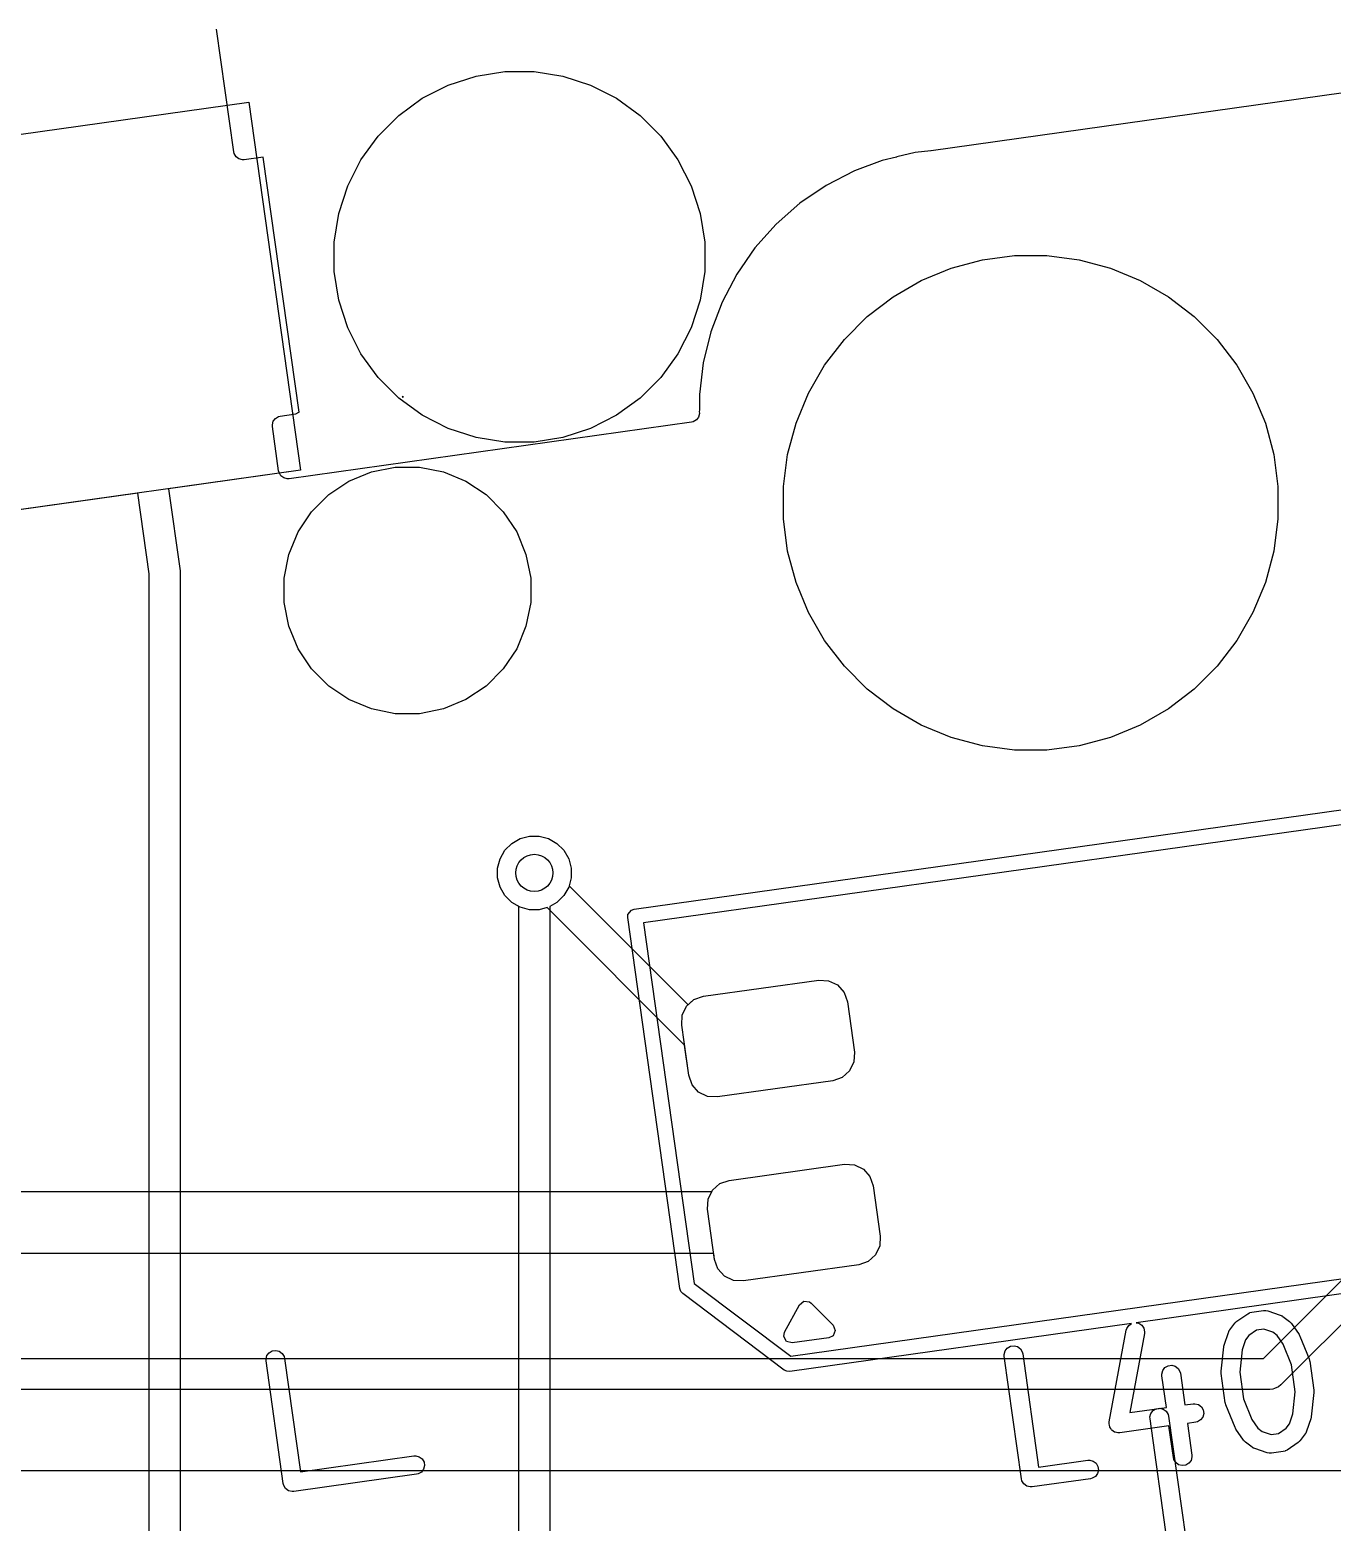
# Model space of a CAD drawing. Header units: millimetres. Extents: x 14 to 286, y -133 to -45.
# Drawn here: x 199.74 to 210.25, y -67.05 to -55.01 of the extents above; entities that cross this region are included whole.
import ezdxf

# ---------------------------------------------------------------- set-up
doc = ezdxf.new("R2010")
doc.units = ezdxf.units.MM
for name, color, linetype, true_color in [('B.Cu', 153, 'CONTINUOUS', 0x4d7fc4), ('B.Mask', 4, 'CONTINUOUS', 0x02ffee), ('B.Paste', 132, 'CONTINUOUS', 0x00c2c2), ('B.Silkscreen', 31, 'CONTINUOUS', 0xe8b2a7), ('F.Cu', 13, 'CONTINUOUS', 0xc83434), ('F.Mask', 201, 'CONTINUOUS', 0xd864ff), ('F.Paste', 253, 'CONTINUOUS', 0xb4a09a), ('F.Silkscreen', 41, 'CONTINUOUS', 0xf2eda1), ('User.Drawings', 9, 'CONTINUOUS', 0xc2c2c2)]:
    doc.layers.add(name, color=color, linetype=linetype, true_color=true_color)

msp = doc.modelspace()

# ---------------------------------------------------------------- linework, layer by layer
at = {"layer": 'B.Cu', "linetype": 'CONTINUOUS'}
for p, q in [((198.237434, -56.048682), (201.505319, -55.58941)), ((201.505319, -55.58941), (201.922838, -58.560214)), ((201.922838, -58.560214), (200.858346, -58.709818)), ((200.610778, -58.744612), (198.654953, -59.019486)), ((200.7025, -59.397237), (200.610778, -58.744612)), ((200.858346, -58.709818), (200.951284, -59.371103)), ((200.951284, -59.371103), (200.951645, -59.379826)), ((200.7025, -74.0563), (200.7025, -59.397237)), ((200.951645, -59.379826), (200.9525, -59.3885)), ((200.9525, -59.3885), (200.9525, -74.004523)), ((203.628072, -61.571894), (203.695895, -61.532736)), ((203.695895, -61.532736), (203.771542, -61.512467)), ((203.771542, -61.512467), (203.849858, -61.512467)), ((203.849858, -61.512467), (203.925505, -61.532736)), ((203.925505, -61.532736), (203.993328, -61.571894)), ((203.533536, -61.695095), (203.572694, -61.627272)), ((203.572694, -61.627272), (203.628072, -61.571894)), ((203.993328, -61.571894), (204.048706, -61.627272)), ((204.048706, -61.627272), (204.087864, -61.695095)), ((203.513267, -61.770742), (203.533536, -61.695095)), ((203.513267, -61.849058), (203.513267, -61.770742)), ((204.087864, -61.695095), (204.108133, -61.770742)), ((204.108133, -61.770742), (204.108133, -61.849058)), ((203.533536, -61.924705), (203.513267, -61.849058)), ((204.108133, -61.849058), (204.087864, -61.924705)), ((203.572694, -61.992528), (203.533536, -61.924705)), ((203.628072, -62.047906), (203.572694, -61.992528)), ((204.048706, -61.992528), (203.993328, -62.047906)), ((204.087864, -61.924705), (204.048706, -61.992528)), ((203.6857, -62.081177), (203.628072, -62.047906)), ((203.6857, -68.208566), (203.6857, -62.081177)), ((203.993328, -62.047906), (203.9357, -62.081177)), ((203.9357, -62.081177), (203.9357, -68.100367))]:
    msp.add_line(p, q, dxfattribs=at)
at = {"layer": 'B.Cu'}
msp.add_circle((203.8107, -61.8099), 0.15, dxfattribs=at)
at = {"layer": 'B.Mask', "linetype": 'CONTINUOUS'}
for p, q in [((203.116254, -55.45165), (203.340111, -55.378914)), ((203.340111, -55.378914), (203.57259, -55.342093)), ((203.57259, -55.342093), (203.807968, -55.342093)), ((203.807968, -55.342093), (204.040447, -55.378914)), ((204.040447, -55.378914), (204.264304, -55.45165)), ((202.906531, -55.558509), (203.116254, -55.45165)), ((204.264304, -55.45165), (204.474027, -55.558509)), ((198.237434, -56.048682), (201.505319, -55.58941)), ((201.505319, -55.58941), (201.922838, -58.560214)), ((202.716107, -55.69686), (202.906531, -55.558509)), ((204.474027, -55.558509), (204.664451, -55.69686)), ((202.54967, -55.863297), (202.716107, -55.69686)), ((204.664451, -55.69686), (204.830888, -55.863297)), ((202.411319, -56.053721), (202.54967, -55.863297)), ((204.830888, -55.863297), (204.969239, -56.053721)), ((202.30446, -56.263444), (202.411319, -56.053721)), ((204.969239, -56.053721), (205.076098, -56.263444)), ((202.231724, -56.487301), (202.30446, -56.263444)), ((205.076098, -56.263444), (205.148834, -56.487301)), ((202.194903, -56.71978), (202.231724, -56.487301)), ((205.148834, -56.487301), (205.185655, -56.71978)), ((202.194903, -56.955158), (202.194903, -56.71978)), ((205.185655, -56.71978), (205.185655, -56.955158)), ((207.426519, -56.860929), (207.685894, -56.826782)), ((207.685894, -56.826782), (207.947506, -56.826782)), ((207.947506, -56.826782), (208.206881, -56.860929)), ((202.231724, -57.187637), (202.194903, -56.955158)), ((205.185655, -56.955158), (205.148834, -57.187637)), ((206.932123, -57.028755), (207.173821, -56.92864)), ((207.173821, -56.92864), (207.426519, -56.860929)), ((208.206881, -56.860929), (208.459579, -56.92864)), ((208.459579, -56.92864), (208.701277, -57.028755)), ((206.70556, -57.159561), (206.932123, -57.028755)), ((208.701277, -57.028755), (208.92784, -57.159561)), ((202.30446, -57.411494), (202.231724, -57.187637)), ((205.148834, -57.187637), (205.076098, -57.411494)), ((206.498008, -57.31882), (206.70556, -57.159561)), ((208.92784, -57.159561), (209.135392, -57.31882)), ((206.31302, -57.503808), (206.498008, -57.31882)), ((209.135392, -57.31882), (209.32038, -57.503808)), ((202.411319, -57.621217), (202.30446, -57.411494)), ((205.076098, -57.411494), (204.969239, -57.621217)), ((206.153761, -57.71136), (206.31302, -57.503808)), ((209.32038, -57.503808), (209.479639, -57.71136)), ((202.54967, -57.811641), (202.411319, -57.621217)), ((204.969239, -57.621217), (204.830888, -57.811641)), ((206.022955, -57.937923), (206.153761, -57.71136)), ((209.479639, -57.71136), (209.610445, -57.937923)), ((202.716107, -57.978078), (202.54967, -57.811641)), ((204.830888, -57.811641), (204.664451, -57.978078)), ((202.906531, -58.116429), (202.716107, -57.978078)), ((204.664451, -57.978078), (204.474027, -58.116429)), ((205.92284, -58.179621), (206.022955, -57.937923)), ((209.610445, -57.937923), (209.71056, -58.179621)), ((203.116254, -58.223288), (202.906531, -58.116429)), ((204.474027, -58.116429), (204.264304, -58.223288)), ((203.340111, -58.296024), (203.116254, -58.223288)), ((204.264304, -58.223288), (204.040447, -58.296024)), ((205.855129, -58.432319), (205.92284, -58.179621)), ((209.71056, -58.179621), (209.778271, -58.432319)), ((203.57259, -58.332845), (203.340111, -58.296024)), ((203.807968, -58.332845), (203.57259, -58.332845)), ((204.040447, -58.296024), (203.807968, -58.332845)), ((205.820982, -58.691694), (205.855129, -58.432319)), ((209.778271, -58.432319), (209.812418, -58.691694)), ((201.922838, -58.560214), (198.654953, -59.019486)), ((202.151745, -58.756489), (202.314741, -58.647578)), ((202.314741, -58.647578), (202.495853, -58.572559)), ((202.495853, -58.572559), (202.688121, -58.534314)), ((202.688121, -58.534314), (202.884155, -58.534314)), ((202.884155, -58.534314), (203.076423, -58.572559)), ((203.076423, -58.572559), (203.257535, -58.647578)), ((203.257535, -58.647578), (203.420531, -58.756489)), ((202.013128, -58.895106), (202.151745, -58.756489)), ((203.420531, -58.756489), (203.559148, -58.895106)), ((205.820982, -58.953306), (205.820982, -58.691694)), ((209.812418, -58.691694), (209.812418, -58.953306)), ((201.904217, -59.058102), (202.013128, -58.895106)), ((203.559148, -58.895106), (203.668059, -59.058102)), ((205.855129, -59.212681), (205.820982, -58.953306)), ((209.812418, -58.953306), (209.778271, -59.212681)), ((201.829198, -59.239214), (201.904217, -59.058102)), ((203.668059, -59.058102), (203.743078, -59.239214)), ((201.790953, -59.431482), (201.829198, -59.239214)), ((203.743078, -59.239214), (203.781323, -59.431482)), ((205.92284, -59.465379), (205.855129, -59.212681)), ((209.778271, -59.212681), (209.71056, -59.465379)), ((201.790953, -59.627516), (201.790953, -59.431482)), ((203.781323, -59.431482), (203.781323, -59.627516)), ((206.022955, -59.707077), (205.92284, -59.465379)), ((209.71056, -59.465379), (209.610445, -59.707077)), ((201.829198, -59.819784), (201.790953, -59.627516)), ((203.781323, -59.627516), (203.743078, -59.819784)), ((206.153761, -59.93364), (206.022955, -59.707077)), ((209.610445, -59.707077), (209.479639, -59.93364)), ((201.904217, -60.000896), (201.829198, -59.819784)), ((203.743078, -59.819784), (203.668059, -60.000896)), ((206.31302, -60.141192), (206.153761, -59.93364)), ((209.479639, -59.93364), (209.32038, -60.141192)), ((202.013128, -60.163892), (201.904217, -60.000896)), ((203.668059, -60.000896), (203.559148, -60.163892)), ((202.151745, -60.302509), (202.013128, -60.163892)), ((203.559148, -60.163892), (203.420531, -60.302509)), ((206.498008, -60.32618), (206.31302, -60.141192)), ((209.32038, -60.141192), (209.135392, -60.32618)), ((202.314741, -60.41142), (202.151745, -60.302509)), ((203.420531, -60.302509), (203.257535, -60.41142)), ((206.70556, -60.485439), (206.498008, -60.32618)), ((209.135392, -60.32618), (208.92784, -60.485439)), ((202.495853, -60.486439), (202.314741, -60.41142)), ((203.257535, -60.41142), (203.076423, -60.486439)), ((202.688121, -60.524684), (202.495853, -60.486439)), ((202.884155, -60.524684), (202.688121, -60.524684)), ((203.076423, -60.486439), (202.884155, -60.524684)), ((206.932123, -60.616245), (206.70556, -60.485439)), ((208.92784, -60.485439), (208.701277, -60.616245)), ((207.173821, -60.71636), (206.932123, -60.616245)), ((208.701277, -60.616245), (208.459579, -60.71636)), ((207.426519, -60.784071), (207.173821, -60.71636)), ((207.685894, -60.818218), (207.426519, -60.784071)), ((207.947506, -60.818218), (207.685894, -60.818218)), ((208.206881, -60.784071), (207.947506, -60.818218)), ((208.459579, -60.71636), (208.206881, -60.784071))]:
    msp.add_line(p, q, dxfattribs=at)
at = {"layer": 'B.Paste', "linetype": 'CONTINUOUS'}
for p, q in [((198.237434, -56.048682), (201.505319, -55.58941)), ((201.505319, -55.58941), (201.922838, -58.560214)), ((201.922838, -58.560214), (198.654953, -59.019486))]:
    msp.add_line(p, q, dxfattribs=at)
at = {"layer": 'B.Silkscreen', "linetype": 'CONTINUOUS'}
for p, q in [((201.384908, -55.990067), (201.245735, -54.999799)), ((211.964852, -55.28577), (207.013511, -55.981635)), ((201.388371, -56.004356), (201.384908, -55.990067)), ((206.883846, -55.995881), (206.736873, -56.030581)), ((207.011283, -55.981914), (206.883846, -55.995881)), ((207.011738, -55.981708), (207.011283, -55.981914)), ((207.013511, -55.981635), (207.011738, -55.981708)), ((201.403224, -56.02957), (201.388371, -56.004356)), ((201.426594, -56.047181), (201.403224, -56.02957)), ((201.454926, -56.054509), (201.426594, -56.047181)), ((201.454936, -56.054507), (201.454926, -56.054509)), ((201.469616, -56.053899), (201.454936, -56.054507)), ((201.623107, -56.032327), (201.469616, -56.053899)), ((201.912508, -58.091522), (201.623107, -56.032327)), ((206.616704, -56.061303), (206.393811, -56.143685)), ((206.732795, -56.032822), (206.616704, -56.061303)), ((206.736873, -56.030581), (206.732795, -56.032822)), ((206.393811, -56.143685), (206.165939, -56.26122)), ((206.165939, -56.26122), (205.954089, -56.405649)), ((205.954089, -56.405649), (205.761419, -56.574819)), ((205.761419, -56.574819), (205.590803, -56.766209)), ((205.590803, -56.766209), (205.444782, -56.976966)), ((205.444782, -56.976966), (205.325535, -57.203947)), ((205.325535, -57.203947), (205.234839, -57.443768)), ((205.234839, -57.443768), (205.174046, -57.692855)), ((205.174046, -57.692855), (205.144062, -57.947495)), ((202.755769, -57.968534), (202.74504, -57.96484)), ((202.74504, -57.96484), (202.745422, -57.969988)), ((202.745422, -57.969988), (202.755769, -57.968534)), ((205.144062, -57.947495), (205.144764, -58.075692)), ((201.696046, -58.193578), (201.703374, -58.165246)), ((201.703374, -58.165246), (201.720985, -58.141876)), ((201.720985, -58.141876), (201.746199, -58.127023)), ((201.746199, -58.127023), (201.760488, -58.12356)), ((201.760488, -58.12356), (201.885866, -58.105938)), ((205.079545, -58.172109), (201.831466, -58.628596)), ((201.885866, -58.105938), (201.908824, -58.092416)), ((201.908824, -58.092416), (201.912508, -58.091522)), ((205.093834, -58.168646), (205.079545, -58.172109)), ((205.119049, -58.153793), (205.093834, -58.168646)), ((205.13666, -58.130423), (205.119049, -58.153793)), ((205.143987, -58.102091), (205.13666, -58.130423)), ((205.144764, -58.075692), (205.141647, -58.085447)), ((205.141647, -58.085447), (205.143987, -58.102091)), ((201.696656, -58.208268), (201.696046, -58.193578)), ((201.746758, -58.564763), (201.696656, -58.208268)), ((201.750221, -58.579053), (201.746758, -58.564763)), ((201.765074, -58.604267), (201.750221, -58.579053)), ((201.788444, -58.621878), (201.765074, -58.604267)), ((201.816776, -58.629206), (201.788444, -58.621878)), ((201.831466, -58.628596), (201.816776, -58.629206)), ((208.77933, -66.200517), (208.786658, -66.172185)), ((208.77994, -66.215207), (208.77933, -66.200517)), ((208.919113, -67.205475), (208.77994, -66.215207)), ((208.786658, -66.172185), (208.804269, -66.148815)), ((208.804269, -66.148815), (208.829483, -66.133962)), ((208.829483, -66.133962), (208.858462, -66.129889)), ((208.858462, -66.129889), (208.886794, -66.137217)), ((208.886794, -66.137217), (208.910164, -66.154828)), ((208.910164, -66.154828), (208.925017, -66.180042)), ((208.925017, -66.180042), (208.92848, -66.194331)), ((208.92848, -66.194331), (209.067653, -67.184599))]:
    msp.add_line(p, q, dxfattribs=at)
at = {"layer": 'F.Cu', "linetype": 'CONTINUOUS'}
for p, q in [((203.628072, -61.571894), (203.695895, -61.532736)), ((203.695895, -61.532736), (203.771542, -61.512467)), ((203.771542, -61.512467), (203.849858, -61.512467)), ((203.849858, -61.512467), (203.925505, -61.532736)), ((203.925505, -61.532736), (203.993328, -61.571894)), ((203.533536, -61.695095), (203.572694, -61.627272)), ((203.572694, -61.627272), (203.628072, -61.571894)), ((203.993328, -61.571894), (204.048706, -61.627272)), ((204.048706, -61.627272), (204.087864, -61.695095)), ((203.513267, -61.770742), (203.533536, -61.695095)), ((203.513267, -61.849058), (203.513267, -61.770742)), ((204.087864, -61.695095), (204.108133, -61.770742)), ((204.108133, -61.770742), (204.108133, -61.849058)), ((203.533536, -61.924705), (203.513267, -61.849058)), ((204.108133, -61.849058), (204.09091, -61.913334)), ((203.572694, -61.992528), (203.533536, -61.924705)), ((203.628072, -62.047906), (203.572694, -61.992528)), ((204.09091, -61.913334), (205.051982, -62.874406)), ((203.695895, -62.087064), (203.628072, -62.047906)), ((203.771542, -62.107333), (203.695895, -62.087064)), ((203.849858, -62.107333), (203.771542, -62.107333)), ((203.914134, -62.09011), (203.849858, -62.107333)), ((205.022854, -63.19883), (203.914134, -62.09011)), ((205.174653, -62.805947), (206.105505, -62.675125)), ((206.105505, -62.675125), (206.185363, -62.67966)), ((206.185363, -62.67966), (206.257408, -62.714409)), ((206.257408, -62.714409), (206.310669, -62.774084)), ((205.051982, -62.874406), (205.099138, -62.832319)), ((205.099138, -62.832319), (205.174653, -62.805947)), ((206.310669, -62.774084), (206.33704, -62.849599)), ((206.33704, -62.849599), (206.394101, -63.255609)), ((205.05724, -63.443493), (205.022854, -63.19883)), ((206.389566, -63.335467), (206.354817, -63.407512)), ((206.394101, -63.255609), (206.389566, -63.335467)), ((205.083611, -63.519008), (205.05724, -63.443493)), ((206.295142, -63.460773), (206.219627, -63.487145)), ((206.354817, -63.407512), (206.295142, -63.460773)), ((205.136872, -63.578683), (205.083611, -63.519008)), ((205.208917, -63.613432), (205.136872, -63.578683)), ((206.219627, -63.487145), (205.288775, -63.617967)), ((205.288775, -63.617967), (205.208917, -63.613432)), ((205.383412, -64.291349), (206.314264, -64.160527)), ((206.314264, -64.160527), (206.394122, -64.165062)), ((206.394122, -64.165062), (206.466167, -64.199811)), ((205.307897, -64.317721), (205.383412, -64.291349)), ((206.466167, -64.199811), (206.519428, -64.259486)), ((206.519428, -64.259486), (206.545799, -64.335001)), ((199.3531, -64.3819), (205.242956, -64.3819)), ((205.242956, -64.3819), (205.248222, -64.370982)), ((205.248222, -64.370982), (205.307897, -64.317721)), ((206.545799, -64.335001), (206.60286, -64.741011)), ((209.695824, -65.728), (211.10911, -64.314712)), ((211.391288, -64.386089), (209.835988, -65.941388)), ((206.60286, -64.741011), (206.598325, -64.820869)), ((205.259394, -64.8819), (199.456653, -64.8819)), ((205.265999, -64.928895), (205.259394, -64.8819)), ((206.563576, -64.892914), (206.503901, -64.946175)), ((206.598325, -64.820869), (206.563576, -64.892914)), ((205.29237, -65.00441), (205.265999, -64.928895)), ((205.345631, -65.064085), (205.29237, -65.00441)), ((206.428386, -64.972547), (205.497534, -65.103369)), ((206.503901, -64.946175), (206.428386, -64.972547)), ((205.417676, -65.098834), (205.345631, -65.064085)), ((205.497534, -65.103369), (205.417676, -65.098834)), ((198.272777, -65.728), (209.695824, -65.728)), ((209.7476, -65.978), (198.221, -65.978)), ((209.771986, -65.975598), (209.7476, -65.978)), ((209.771987, -65.975598), (209.771986, -65.975598)), ((209.785184, -65.970131), (209.771987, -65.975598)), ((209.817046, -65.956934), (209.785184, -65.970131)), ((209.817051, -65.956928), (209.817046, -65.956934)), ((209.835988, -65.941388), (209.817051, -65.956928)), ((197.053554, -66.6334), (212.907646, -66.6334))]:
    msp.add_line(p, q, dxfattribs=at)
at = {"layer": 'F.Cu'}
msp.add_circle((203.8107, -61.8099), 0.15, dxfattribs=at)
at = {"layer": 'F.Mask', "linetype": 'CONTINUOUS'}
for p, q in [((203.116254, -55.45165), (203.340111, -55.378914)), ((203.340111, -55.378914), (203.57259, -55.342093)), ((203.57259, -55.342093), (203.807968, -55.342093)), ((203.807968, -55.342093), (204.040447, -55.378914)), ((204.040447, -55.378914), (204.264304, -55.45165)), ((202.906531, -55.558509), (203.116254, -55.45165)), ((204.264304, -55.45165), (204.474027, -55.558509)), ((202.716107, -55.69686), (202.906531, -55.558509)), ((204.474027, -55.558509), (204.664451, -55.69686)), ((202.54967, -55.863297), (202.716107, -55.69686)), ((204.664451, -55.69686), (204.830888, -55.863297)), ((202.411319, -56.053721), (202.54967, -55.863297)), ((204.830888, -55.863297), (204.969239, -56.053721)), ((202.30446, -56.263444), (202.411319, -56.053721)), ((204.969239, -56.053721), (205.076098, -56.263444)), ((202.231724, -56.487301), (202.30446, -56.263444)), ((205.076098, -56.263444), (205.148834, -56.487301)), ((202.194903, -56.71978), (202.231724, -56.487301)), ((205.148834, -56.487301), (205.185655, -56.71978)), ((202.194903, -56.955158), (202.194903, -56.71978)), ((205.185655, -56.71978), (205.185655, -56.955158)), ((207.426519, -56.860929), (207.685894, -56.826782)), ((207.685894, -56.826782), (207.947506, -56.826782)), ((207.947506, -56.826782), (208.206881, -56.860929)), ((202.231724, -57.187637), (202.194903, -56.955158)), ((205.185655, -56.955158), (205.148834, -57.187637)), ((206.932123, -57.028755), (207.173821, -56.92864)), ((207.173821, -56.92864), (207.426519, -56.860929)), ((208.206881, -56.860929), (208.459579, -56.92864)), ((208.459579, -56.92864), (208.701277, -57.028755)), ((206.70556, -57.159561), (206.932123, -57.028755)), ((208.701277, -57.028755), (208.92784, -57.159561)), ((202.30446, -57.411494), (202.231724, -57.187637)), ((205.148834, -57.187637), (205.076098, -57.411494)), ((206.498008, -57.31882), (206.70556, -57.159561)), ((208.92784, -57.159561), (209.135392, -57.31882)), ((206.31302, -57.503808), (206.498008, -57.31882)), ((209.135392, -57.31882), (209.32038, -57.503808)), ((202.411319, -57.621217), (202.30446, -57.411494)), ((205.076098, -57.411494), (204.969239, -57.621217)), ((206.153761, -57.71136), (206.31302, -57.503808)), ((209.32038, -57.503808), (209.479639, -57.71136)), ((202.54967, -57.811641), (202.411319, -57.621217)), ((204.969239, -57.621217), (204.830888, -57.811641)), ((206.022955, -57.937923), (206.153761, -57.71136)), ((209.479639, -57.71136), (209.610445, -57.937923)), ((202.716107, -57.978078), (202.54967, -57.811641)), ((204.830888, -57.811641), (204.664451, -57.978078)), ((202.906531, -58.116429), (202.716107, -57.978078)), ((204.664451, -57.978078), (204.474027, -58.116429)), ((205.92284, -58.179621), (206.022955, -57.937923)), ((209.610445, -57.937923), (209.71056, -58.179621)), ((203.116254, -58.223288), (202.906531, -58.116429)), ((204.474027, -58.116429), (204.264304, -58.223288)), ((203.340111, -58.296024), (203.116254, -58.223288)), ((204.264304, -58.223288), (204.040447, -58.296024)), ((205.855129, -58.432319), (205.92284, -58.179621)), ((209.71056, -58.179621), (209.778271, -58.432319)), ((203.57259, -58.332845), (203.340111, -58.296024)), ((203.807968, -58.332845), (203.57259, -58.332845)), ((204.040447, -58.296024), (203.807968, -58.332845)), ((205.820982, -58.691694), (205.855129, -58.432319)), ((209.778271, -58.432319), (209.812418, -58.691694)), ((202.151745, -58.756489), (202.314741, -58.647578)), ((202.314741, -58.647578), (202.495853, -58.572559)), ((202.495853, -58.572559), (202.688121, -58.534314)), ((202.688121, -58.534314), (202.884155, -58.534314)), ((202.884155, -58.534314), (203.076423, -58.572559)), ((203.076423, -58.572559), (203.257535, -58.647578)), ((203.257535, -58.647578), (203.420531, -58.756489)), ((202.013128, -58.895106), (202.151745, -58.756489)), ((203.420531, -58.756489), (203.559148, -58.895106)), ((205.820982, -58.953306), (205.820982, -58.691694)), ((209.812418, -58.691694), (209.812418, -58.953306)), ((201.904217, -59.058102), (202.013128, -58.895106)), ((203.559148, -58.895106), (203.668059, -59.058102)), ((205.855129, -59.212681), (205.820982, -58.953306)), ((209.812418, -58.953306), (209.778271, -59.212681)), ((201.829198, -59.239214), (201.904217, -59.058102)), ((203.668059, -59.058102), (203.743078, -59.239214)), ((201.790953, -59.431482), (201.829198, -59.239214)), ((203.743078, -59.239214), (203.781323, -59.431482)), ((205.92284, -59.465379), (205.855129, -59.212681)), ((209.778271, -59.212681), (209.71056, -59.465379)), ((201.790953, -59.627516), (201.790953, -59.431482)), ((203.781323, -59.431482), (203.781323, -59.627516)), ((206.022955, -59.707077), (205.92284, -59.465379)), ((209.71056, -59.465379), (209.610445, -59.707077)), ((201.829198, -59.819784), (201.790953, -59.627516)), ((203.781323, -59.627516), (203.743078, -59.819784)), ((206.153761, -59.93364), (206.022955, -59.707077)), ((209.610445, -59.707077), (209.479639, -59.93364)), ((201.904217, -60.000896), (201.829198, -59.819784)), ((203.743078, -59.819784), (203.668059, -60.000896)), ((206.31302, -60.141192), (206.153761, -59.93364)), ((209.479639, -59.93364), (209.32038, -60.141192)), ((202.013128, -60.163892), (201.904217, -60.000896)), ((203.668059, -60.000896), (203.559148, -60.163892)), ((202.151745, -60.302509), (202.013128, -60.163892)), ((203.559148, -60.163892), (203.420531, -60.302509)), ((206.498008, -60.32618), (206.31302, -60.141192)), ((209.32038, -60.141192), (209.135392, -60.32618)), ((202.314741, -60.41142), (202.151745, -60.302509)), ((203.420531, -60.302509), (203.257535, -60.41142)), ((206.70556, -60.485439), (206.498008, -60.32618)), ((209.135392, -60.32618), (208.92784, -60.485439)), ((202.495853, -60.486439), (202.314741, -60.41142)), ((203.257535, -60.41142), (203.076423, -60.486439)), ((202.688121, -60.524684), (202.495853, -60.486439)), ((202.884155, -60.524684), (202.688121, -60.524684)), ((203.076423, -60.486439), (202.884155, -60.524684)), ((206.932123, -60.616245), (206.70556, -60.485439)), ((208.92784, -60.485439), (208.701277, -60.616245)), ((207.173821, -60.71636), (206.932123, -60.616245)), ((208.701277, -60.616245), (208.459579, -60.71636)), ((207.426519, -60.784071), (207.173821, -60.71636)), ((207.685894, -60.818218), (207.426519, -60.784071)), ((207.947506, -60.818218), (207.685894, -60.818218)), ((208.206881, -60.784071), (207.947506, -60.818218)), ((208.459579, -60.71636), (208.206881, -60.784071)), ((205.174653, -62.805947), (206.105505, -62.675125)), ((206.105505, -62.675125), (206.185363, -62.67966)), ((206.185363, -62.67966), (206.257408, -62.714409)), ((206.257408, -62.714409), (206.310669, -62.774084)), ((205.039463, -62.88558), (205.099138, -62.832319)), ((205.099138, -62.832319), (205.174653, -62.805947)), ((206.310669, -62.774084), (206.33704, -62.849599)), ((206.33704, -62.849599), (206.394101, -63.255609)), ((205.000179, -63.037483), (205.004714, -62.957625)), ((205.004714, -62.957625), (205.039463, -62.88558)), ((205.05724, -63.443493), (205.000179, -63.037483)), ((206.389566, -63.335467), (206.354817, -63.407512)), ((206.394101, -63.255609), (206.389566, -63.335467)), ((205.083611, -63.519008), (205.05724, -63.443493)), ((206.295142, -63.460773), (206.219627, -63.487145)), ((206.354817, -63.407512), (206.295142, -63.460773)), ((205.136872, -63.578683), (205.083611, -63.519008)), ((205.208917, -63.613432), (205.136872, -63.578683)), ((206.219627, -63.487145), (205.288775, -63.617967)), ((205.288775, -63.617967), (205.208917, -63.613432)), ((205.383412, -64.291349), (206.314264, -64.160527)), ((206.314264, -64.160527), (206.394122, -64.165062)), ((206.394122, -64.165062), (206.466167, -64.199811)), ((205.307897, -64.317721), (205.383412, -64.291349)), ((206.466167, -64.199811), (206.519428, -64.259486)), ((206.519428, -64.259486), (206.545799, -64.335001)), ((205.213473, -64.443027), (205.248222, -64.370982)), ((205.248222, -64.370982), (205.307897, -64.317721)), ((206.545799, -64.335001), (206.60286, -64.741011)), ((205.208938, -64.522885), (205.213473, -64.443027)), ((205.265999, -64.928895), (205.208938, -64.522885)), ((206.60286, -64.741011), (206.598325, -64.820869)), ((206.563576, -64.892914), (206.503901, -64.946175)), ((206.598325, -64.820869), (206.563576, -64.892914)), ((205.29237, -65.00441), (205.265999, -64.928895)), ((205.345631, -65.064085), (205.29237, -65.00441)), ((206.428386, -64.972547), (205.497534, -65.103369)), ((206.503901, -64.946175), (206.428386, -64.972547)), ((205.417676, -65.098834), (205.345631, -65.064085)), ((205.497534, -65.103369), (205.417676, -65.098834))]:
    msp.add_line(p, q, dxfattribs=at)
at = {"layer": 'F.Paste', "linetype": 'CONTINUOUS'}
for p, q in [((205.174653, -62.805947), (206.105505, -62.675125)), ((206.105505, -62.675125), (206.185363, -62.67966)), ((206.185363, -62.67966), (206.257408, -62.714409)), ((206.257408, -62.714409), (206.310669, -62.774084)), ((205.039463, -62.88558), (205.099138, -62.832319)), ((205.099138, -62.832319), (205.174653, -62.805947)), ((206.310669, -62.774084), (206.33704, -62.849599)), ((206.33704, -62.849599), (206.394101, -63.255609)), ((205.000179, -63.037483), (205.004714, -62.957625)), ((205.004714, -62.957625), (205.039463, -62.88558)), ((205.05724, -63.443493), (205.000179, -63.037483)), ((206.389566, -63.335467), (206.354817, -63.407512)), ((206.394101, -63.255609), (206.389566, -63.335467)), ((205.083611, -63.519008), (205.05724, -63.443493)), ((206.295142, -63.460773), (206.219627, -63.487145)), ((206.354817, -63.407512), (206.295142, -63.460773)), ((205.136872, -63.578683), (205.083611, -63.519008)), ((205.208917, -63.613432), (205.136872, -63.578683)), ((206.219627, -63.487145), (205.288775, -63.617967)), ((205.288775, -63.617967), (205.208917, -63.613432)), ((205.383412, -64.291349), (206.314264, -64.160527)), ((206.314264, -64.160527), (206.394122, -64.165062)), ((206.394122, -64.165062), (206.466167, -64.199811)), ((205.307897, -64.317721), (205.383412, -64.291349)), ((206.466167, -64.199811), (206.519428, -64.259486)), ((206.519428, -64.259486), (206.545799, -64.335001)), ((205.213473, -64.443027), (205.248222, -64.370982)), ((205.248222, -64.370982), (205.307897, -64.317721)), ((206.545799, -64.335001), (206.60286, -64.741011)), ((205.208938, -64.522885), (205.213473, -64.443027)), ((205.265999, -64.928895), (205.208938, -64.522885)), ((206.60286, -64.741011), (206.598325, -64.820869)), ((206.563576, -64.892914), (206.503901, -64.946175)), ((206.598325, -64.820869), (206.563576, -64.892914)), ((205.29237, -65.00441), (205.265999, -64.928895)), ((205.345631, -65.064085), (205.29237, -65.00441)), ((206.428386, -64.972547), (205.497534, -65.103369)), ((206.503901, -64.946175), (206.428386, -64.972547)), ((205.417676, -65.098834), (205.345631, -65.064085)), ((205.497534, -65.103369), (205.417676, -65.098834))]:
    msp.add_line(p, q, dxfattribs=at)
at = {"layer": 'F.Silkscreen', "linetype": 'CONTINUOUS'}
for p, q in [((207.426519, -56.860929), (207.685894, -56.826782)), ((207.685894, -56.826782), (207.947506, -56.826782)), ((207.947506, -56.826782), (208.206881, -56.860929)), ((206.932123, -57.028755), (207.173821, -56.92864)), ((207.173821, -56.92864), (207.426519, -56.860929)), ((208.206881, -56.860929), (208.459579, -56.92864)), ((208.459579, -56.92864), (208.701277, -57.028755)), ((206.70556, -57.159561), (206.932123, -57.028755)), ((208.701277, -57.028755), (208.92784, -57.159561)), ((206.498008, -57.31882), (206.70556, -57.159561)), ((208.92784, -57.159561), (209.135392, -57.31882)), ((206.31302, -57.503808), (206.498008, -57.31882)), ((209.135392, -57.31882), (209.32038, -57.503808)), ((206.153761, -57.71136), (206.31302, -57.503808)), ((209.32038, -57.503808), (209.479639, -57.71136)), ((206.022955, -57.937923), (206.153761, -57.71136)), ((209.479639, -57.71136), (209.610445, -57.937923)), ((205.92284, -58.179621), (206.022955, -57.937923)), ((209.610445, -57.937923), (209.71056, -58.179621)), ((205.855129, -58.432319), (205.92284, -58.179621)), ((209.71056, -58.179621), (209.778271, -58.432319)), ((205.820982, -58.691694), (205.855129, -58.432319)), ((209.778271, -58.432319), (209.812418, -58.691694)), ((202.151745, -58.756489), (202.314741, -58.647578)), ((202.314741, -58.647578), (202.495853, -58.572559)), ((202.495853, -58.572559), (202.688121, -58.534314)), ((202.688121, -58.534314), (202.884155, -58.534314)), ((202.884155, -58.534314), (203.076423, -58.572559)), ((203.076423, -58.572559), (203.257535, -58.647578)), ((203.257535, -58.647578), (203.420531, -58.756489)), ((202.013128, -58.895106), (202.151745, -58.756489)), ((203.420531, -58.756489), (203.559148, -58.895106)), ((205.820982, -58.953306), (205.820982, -58.691694)), ((209.812418, -58.691694), (209.812418, -58.953306)), ((201.904217, -59.058102), (202.013128, -58.895106)), ((203.559148, -58.895106), (203.668059, -59.058102)), ((205.855129, -59.212681), (205.820982, -58.953306)), ((209.812418, -58.953306), (209.778271, -59.212681)), ((201.829198, -59.239214), (201.904217, -59.058102)), ((203.668059, -59.058102), (203.743078, -59.239214)), ((201.790953, -59.431482), (201.829198, -59.239214)), ((203.743078, -59.239214), (203.781323, -59.431482)), ((205.92284, -59.465379), (205.855129, -59.212681)), ((209.778271, -59.212681), (209.71056, -59.465379)), ((201.790953, -59.627516), (201.790953, -59.431482)), ((203.781323, -59.431482), (203.781323, -59.627516)), ((206.022955, -59.707077), (205.92284, -59.465379)), ((209.71056, -59.465379), (209.610445, -59.707077)), ((201.829198, -59.819784), (201.790953, -59.627516)), ((203.781323, -59.627516), (203.743078, -59.819784)), ((206.153761, -59.93364), (206.022955, -59.707077)), ((209.610445, -59.707077), (209.479639, -59.93364)), ((201.904217, -60.000896), (201.829198, -59.819784)), ((203.743078, -59.819784), (203.668059, -60.000896)), ((206.31302, -60.141192), (206.153761, -59.93364)), ((209.479639, -59.93364), (209.32038, -60.141192)), ((202.013128, -60.163892), (201.904217, -60.000896)), ((203.668059, -60.000896), (203.559148, -60.163892)), ((202.151745, -60.302509), (202.013128, -60.163892)), ((203.559148, -60.163892), (203.420531, -60.302509)), ((206.498008, -60.32618), (206.31302, -60.141192)), ((209.32038, -60.141192), (209.135392, -60.32618)), ((202.314741, -60.41142), (202.151745, -60.302509)), ((203.420531, -60.302509), (203.257535, -60.41142)), ((206.70556, -60.485439), (206.498008, -60.32618)), ((209.135392, -60.32618), (208.92784, -60.485439)), ((202.495853, -60.486439), (202.314741, -60.41142)), ((203.257535, -60.41142), (203.076423, -60.486439)), ((202.688121, -60.524684), (202.495853, -60.486439)), ((202.884155, -60.524684), (202.688121, -60.524684)), ((203.076423, -60.486439), (202.884155, -60.524684)), ((206.932123, -60.616245), (206.70556, -60.485439)), ((208.92784, -60.485439), (208.701277, -60.616245)), ((207.173821, -60.71636), (206.932123, -60.616245)), ((208.701277, -60.616245), (208.459579, -60.71636)), ((207.426519, -60.784071), (207.173821, -60.71636)), ((207.685894, -60.818218), (207.426519, -60.784071)), ((207.947506, -60.818218), (207.685894, -60.818218)), ((208.206881, -60.784071), (207.947506, -60.818218)), ((208.459579, -60.71636), (208.206881, -60.784071)), ((204.616222, -62.101813), (211.845179, -61.08585)), ((211.802463, -61.213032), (204.692338, -62.212294)), ((204.565156, -62.169579), (204.566483, -62.146206)), ((204.566483, -62.146206), (204.59412, -62.109531)), ((204.59412, -62.109531), (204.616222, -62.101813)), ((204.986155, -65.16514), (204.565156, -62.169579)), ((204.692338, -62.212294), (205.101528, -65.123828)), ((205.880675, -65.710959), (212.307661, -64.807705)), ((212.383778, -64.918187), (208.667271, -65.440507)), ((205.101528, -65.123828), (205.880675, -65.710959)), ((204.993873, -65.187242), (204.986155, -65.16514)), ((205.009462, -65.204708), (204.993873, -65.187242)), ((205.828306, -65.821752), (205.009462, -65.204708)), ((205.950778, -65.296166), (205.986652, -65.267497)), ((205.986652, -65.267497), (206.03229, -65.272592)), ((206.03229, -65.272592), (206.045844, -65.282805)), ((205.830072, -65.515096), (205.950778, -65.296166)), ((206.045844, -65.282805), (206.222218, -65.459983)), ((209.480964, -65.427493), (209.568648, -65.367083)), ((209.568648, -65.367083), (209.581514, -65.359968)), ((209.581514, -65.359968), (209.584149, -65.359404)), ((209.584149, -65.359404), (209.586471, -65.358037)), ((209.586471, -65.358037), (209.60076, -65.354574)), ((209.60076, -65.354574), (209.695072, -65.341319)), ((209.695072, -65.341319), (209.709762, -65.340709)), ((209.709762, -65.340709), (209.712371, -65.341383)), ((209.712371, -65.341383), (209.715059, -65.341199)), ((209.715059, -65.341199), (209.729389, -65.344492)), ((209.729389, -65.344492), (209.830327, -65.378393)), ((209.830327, -65.378393), (209.837113, -65.381441)), ((209.837113, -65.381441), (209.839031, -65.381937)), ((209.839031, -65.381937), (209.841305, -65.383323)), ((209.841305, -65.383323), (209.843739, -65.384417)), ((209.843739, -65.384417), (209.845234, -65.385719)), ((209.845234, -65.385719), (209.851584, -65.389592)), ((209.851584, -65.389592), (209.905367, -65.43012)), ((205.823199, -65.552415), (205.830072, -65.515096)), ((208.631522, -65.445532), (205.872765, -65.83325)), ((206.239695, -65.502449), (206.222025, -65.544836)), ((206.222218, -65.459983), (206.239695, -65.502449)), ((208.45133, -66.241121), (208.5877, -65.50065)), ((208.5877, -65.50065), (208.591767, -65.486521)), ((208.591767, -65.486521), (208.607677, -65.46196)), ((208.607677, -65.46196), (208.631522, -65.445532)), ((208.667271, -65.440507), (208.689172, -65.444541)), ((208.689172, -65.444541), (208.713733, -65.460452)), ((208.713733, -65.460452), (208.730335, -65.484549)), ((208.730335, -65.484549), (208.736452, -65.513166)), ((208.736452, -65.513166), (208.735219, -65.527817)), ((209.411889, -65.519158), (209.414938, -65.512367)), ((209.414938, -65.512367), (209.415434, -65.510453)), ((209.415434, -65.510453), (209.416818, -65.508182)), ((209.416818, -65.508182), (209.417913, -65.505746)), ((209.417913, -65.505746), (209.419217, -65.504249)), ((209.419217, -65.504249), (209.423089, -65.4979)), ((209.423089, -65.4979), (209.463618, -65.444117)), ((209.463618, -65.444117), (209.468657, -65.43864)), ((209.468657, -65.43864), (209.469733, -65.436981)), ((209.469733, -65.436981), (209.471766, -65.435263)), ((209.471766, -65.435263), (209.473574, -65.433299)), ((209.473574, -65.433299), (209.475282, -65.432292)), ((209.475282, -65.432292), (209.480964, -65.427493)), ((209.639169, -65.500649), (209.576087, -65.54411)), ((209.698415, -65.492323), (209.639169, -65.500649)), ((209.771031, -65.516711), (209.698415, -65.492323)), ((209.805375, -65.542591), (209.771031, -65.516711)), ((209.905367, -65.43012), (209.910844, -65.43516)), ((209.910844, -65.43516), (209.912504, -65.436236)), ((209.912504, -65.436236), (209.914221, -65.438268)), ((209.914221, -65.438268), (209.916185, -65.440076)), ((209.916185, -65.440076), (209.917191, -65.441784)), ((209.917191, -65.441784), (209.921992, -65.447467)), ((209.921992, -65.447467), (209.982402, -65.535151)), ((205.846506, -65.591983), (205.823199, -65.552415)), ((205.890965, -65.603481), (205.846506, -65.591983)), ((206.188045, -65.561729), (205.890965, -65.603481)), ((206.222025, -65.544836), (206.188045, -65.561729)), ((207.627877, -65.644609), (207.653091, -65.629756)), ((207.653091, -65.629756), (207.68207, -65.625683)), ((207.68207, -65.625683), (207.710402, -65.633011)), ((207.710402, -65.633011), (207.733772, -65.650622)), ((208.735219, -65.527817), (208.617696, -66.165952)), ((209.353855, -65.831338), (209.374501, -65.636088)), ((209.374501, -65.636088), (209.374732, -65.634967)), ((209.374695, -65.634426), (209.376159, -65.628055)), ((209.374732, -65.634967), (209.374695, -65.634426)), ((209.376159, -65.628055), (209.377473, -65.621689)), ((209.377473, -65.621689), (209.37773, -65.621214)), ((209.37773, -65.621214), (209.377988, -65.620096)), ((209.377988, -65.620096), (209.411889, -65.519158)), ((209.550208, -65.578453), (209.522803, -65.660049)), ((209.576087, -65.54411), (209.550208, -65.578453)), ((209.854208, -65.613471), (209.805375, -65.542591)), ((209.92132, -65.779278), (209.854208, -65.613471)), ((209.982402, -65.535151), (209.982957, -65.536154)), ((209.982957, -65.536154), (209.983336, -65.53654)), ((209.983336, -65.53654), (209.986354, -65.542298)), ((209.986354, -65.542298), (209.989517, -65.548018)), ((209.989517, -65.548018), (209.98963, -65.548548)), ((209.98963, -65.548548), (209.990162, -65.549563)), ((209.990162, -65.549563), (210.063827, -65.731558)), ((207.602938, -65.696311), (207.610266, -65.667979)), ((207.603548, -65.711001), (207.602938, -65.696311)), ((207.742721, -66.701269), (207.603548, -65.711001)), ((207.610266, -65.667979), (207.627877, -65.644609)), ((207.733772, -65.650622), (207.748625, -65.675836)), ((207.748625, -65.675836), (207.752088, -65.690125)), ((207.752088, -65.690125), (207.880823, -66.606123)), ((209.522803, -65.660049), (209.503993, -65.837929)), ((210.063827, -65.731558), (210.064551, -65.734017)), ((210.064551, -65.734017), (210.065113, -65.734971)), ((210.065113, -65.734971), (210.066417, -65.740352)), ((210.066417, -65.740352), (210.067981, -65.745662)), ((210.067981, -65.745662), (210.067972, -65.746767)), ((210.067972, -65.746767), (210.068576, -65.74926)), ((210.068576, -65.74926), (210.101713, -65.985038)), ((205.849392, -65.831923), (205.828306, -65.821752)), ((205.872765, -65.83325), (205.849392, -65.831923)), ((208.875375, -65.85409), (208.882703, -65.825758)), ((208.875985, -65.86878), (208.875375, -65.85409)), ((208.911938, -66.124599), (208.875985, -65.86878)), ((208.882703, -65.825758), (208.900314, -65.802388)), ((208.900314, -65.802388), (208.925528, -65.787535)), ((208.925528, -65.787535), (208.954507, -65.783462)), ((208.954507, -65.783462), (208.982839, -65.79079)), ((208.982839, -65.79079), (209.006209, -65.808401)), ((209.006209, -65.808401), (209.021062, -65.833615)), ((209.021062, -65.833615), (209.024525, -65.847904)), ((209.024525, -65.847904), (209.060478, -66.103723)), ((209.353559, -65.834973), (209.353836, -65.833899)), ((209.353788, -65.840509), (209.353559, -65.834973)), ((209.353749, -65.846041), (209.353788, -65.840509)), ((209.354062, -65.847102), (209.353749, -65.846041)), ((209.353836, -65.833899), (209.353855, -65.831338)), ((209.354169, -65.849663), (209.354062, -65.847102)), ((209.387305, -66.085441), (209.354169, -65.849663)), ((209.503993, -65.837929), (209.534559, -66.05542)), ((209.951888, -65.996771), (209.92132, -65.779278)), ((209.933077, -66.17465), (209.951888, -65.996771)), ((210.101713, -65.985038), (210.101819, -65.987598)), ((210.101819, -65.987598), (210.102133, -65.98866)), ((210.102322, -65.999728), (210.102045, -66.000797)), ((210.102133, -65.98866), (210.102093, -65.994204)), ((210.102093, -65.994204), (210.102322, -65.999728)), ((209.060478, -66.103723), (209.127675, -66.09428)), ((209.127675, -66.09428), (209.142366, -66.09367)), ((209.142366, -66.09367), (209.170697, -66.100998)), ((209.170697, -66.100998), (209.194067, -66.118609)), ((209.194067, -66.118609), (209.20892, -66.143823)), ((209.387908, -66.087933), (209.387305, -66.085441)), ((209.3879, -66.089039), (209.387908, -66.087933)), ((209.389463, -66.094348), (209.3879, -66.089039)), ((209.390768, -66.09973), (209.389463, -66.094348)), ((209.391329, -66.100683), (209.390768, -66.09973)), ((209.392054, -66.103143), (209.391329, -66.100683)), ((209.465719, -66.285137), (209.392054, -66.103143)), ((209.534559, -66.05542), (209.601672, -66.221227)), ((210.102027, -66.003363), (210.08138, -66.198612)), ((210.102045, -66.000797), (210.102027, -66.003363)), ((208.450706, -66.248535), (208.45133, -66.241121)), ((208.617696, -66.165952), (208.911938, -66.124599)), ((209.16284, -66.239357), (209.148551, -66.24282)), ((209.188055, -66.224504), (209.16284, -66.239357)), ((209.205666, -66.201134), (209.188055, -66.224504)), ((209.212993, -66.172802), (209.205666, -66.201134)), ((209.20892, -66.143823), (209.212993, -66.172802)), ((209.601672, -66.221227), (209.650506, -66.292109)), ((209.905673, -66.256246), (209.933077, -66.17465)), ((210.077893, -66.214603), (210.043992, -66.315542)), ((210.078149, -66.213486), (210.077893, -66.214603)), ((210.078408, -66.213011), (210.078149, -66.213486)), ((210.079722, -66.20664), (210.078408, -66.213011)), ((210.081186, -66.200274), (210.079722, -66.20664)), ((210.08138, -66.198612), (210.081148, -66.199732)), ((210.081148, -66.199732), (210.081186, -66.200274)), ((208.450097, -66.255772), (208.450419, -66.251942)), ((208.452609, -66.267527), (208.450097, -66.255772)), ((208.45021, -66.250453), (208.450706, -66.248535)), ((208.450419, -66.251942), (208.45021, -66.250453)), ((208.454283, -66.279432), (208.452609, -66.267527)), ((208.45565, -66.281753), (208.454283, -66.279432)), ((208.456214, -66.284389), (208.45565, -66.281753)), ((208.463035, -66.294289), (208.456214, -66.284389)), ((208.469136, -66.304646), (208.463035, -66.294289)), ((208.471287, -66.306267), (208.469136, -66.304646)), ((208.472817, -66.308487), (208.471287, -66.306267)), ((208.482905, -66.315022), (208.472817, -66.308487)), ((208.492506, -66.322257), (208.482905, -66.315022)), ((208.495115, -66.322931), (208.492506, -66.322257)), ((208.497377, -66.324397), (208.495115, -66.322931)), ((208.509197, -66.326574), (208.497377, -66.324397)), ((208.520838, -66.329585), (208.509197, -66.326574)), ((208.524677, -66.329425), (208.520838, -66.329585)), ((208.526157, -66.329698), (208.524677, -66.329425)), ((208.528095, -66.329283), (208.526157, -66.329698)), ((208.535528, -66.328975), (208.528095, -66.329283)), ((208.932814, -66.273139), (208.535528, -66.328975)), ((208.968767, -66.528959), (208.932814, -66.273139)), ((209.148551, -66.24282), (209.081354, -66.252263)), ((209.081354, -66.252263), (209.117307, -66.508083)), ((209.46625, -66.286151), (209.465719, -66.285137)), ((209.466364, -66.286682), (209.46625, -66.286151)), ((209.469526, -66.292401), (209.466364, -66.286682)), ((209.472545, -66.29816), (209.469526, -66.292401)), ((209.472923, -66.298545), (209.472545, -66.29816)), ((209.473479, -66.299549), (209.472923, -66.298545)), ((209.533889, -66.387232), (209.473479, -66.299549)), ((209.650506, -66.292109), (209.68485, -66.317989)), ((209.68485, -66.317989), (209.757466, -66.342377)), ((209.757466, -66.342377), (209.816711, -66.334051)), ((209.816711, -66.334051), (209.879793, -66.290591)), ((209.879793, -66.290591), (209.905673, -66.256246)), ((210.032793, -66.3368), (209.992265, -66.390583)), ((210.036667, -66.330447), (210.032793, -66.3368)), ((210.037968, -66.328954), (210.036667, -66.330447)), ((210.039059, -66.326524), (210.037968, -66.328954)), ((210.040448, -66.324247), (210.039059, -66.326524)), ((210.040944, -66.322327), (210.040448, -66.324247)), ((210.043992, -66.315542), (210.040944, -66.322327)), ((209.538688, -66.392914), (209.533889, -66.387232)), ((209.539695, -66.394623), (209.538688, -66.392914)), ((209.541656, -66.396428), (209.539695, -66.394623)), ((209.543376, -66.398464), (209.541656, -66.396428)), ((209.545039, -66.399541), (209.543376, -66.398464)), ((209.550513, -66.404579), (209.545039, -66.399541)), ((209.604296, -66.445108), (209.550513, -66.404579)), ((209.610648, -66.448981), (209.604296, -66.445108)), ((209.612143, -66.450284), (209.610648, -66.448981)), ((209.614575, -66.451376), (209.612143, -66.450284)), ((209.616849, -66.452763), (209.614575, -66.451376)), ((209.618766, -66.453258), (209.616849, -66.452763)), ((209.625555, -66.456308), (209.618766, -66.453258)), ((209.726494, -66.490209), (209.625555, -66.456308)), ((209.855121, -66.480127), (209.76081, -66.493382)), ((209.86941, -66.476664), (209.855121, -66.480127)), ((209.871732, -66.475296), (209.86941, -66.476664)), ((209.874367, -66.474733), (209.871732, -66.475296)), ((209.887234, -66.467618), (209.874367, -66.474733)), ((209.974917, -66.407208), (209.887234, -66.467618)), ((209.980602, -66.402405), (209.974917, -66.407208)), ((209.982308, -66.401401), (209.980602, -66.402405)), ((209.984109, -66.399443), (209.982308, -66.401401)), ((209.986149, -66.397721), (209.984109, -66.399443)), ((209.987227, -66.396056), (209.986149, -66.397721)), ((209.992265, -66.390583), (209.987227, -66.396056)), ((207.880823, -66.606123), (208.278109, -66.550288)), ((208.278109, -66.550288), (208.292799, -66.549679)), ((208.292799, -66.549679), (208.32113, -66.557006)), ((208.32113, -66.557006), (208.344501, -66.574617)), ((208.344501, -66.574617), (208.359353, -66.599831)), ((208.359353, -66.599831), (208.363426, -66.62881)), ((208.97223, -66.543248), (208.968767, -66.528959)), ((208.987083, -66.568462), (208.97223, -66.543248)), ((209.010453, -66.586073), (208.987083, -66.568462)), ((209.038785, -66.593401), (209.010453, -66.586073)), ((209.067764, -66.589328), (209.038785, -66.593401)), ((209.092978, -66.574475), (209.067764, -66.589328)), ((209.110589, -66.551105), (209.092978, -66.574475)), ((209.117917, -66.522773), (209.110589, -66.551105)), ((209.117307, -66.508083), (209.117917, -66.522773)), ((209.740823, -66.493502), (209.726494, -66.490209)), ((209.74351, -66.493317), (209.740823, -66.493502)), ((209.74612, -66.493992), (209.74351, -66.493317)), ((209.76081, -66.493382), (209.74612, -66.493992)), ((207.746184, -66.715558), (207.742721, -66.701269)), ((207.761037, -66.740772), (207.746184, -66.715558)), ((208.298985, -66.698828), (207.827429, -66.765101)), ((208.313274, -66.695365), (208.298985, -66.698828)), ((208.338488, -66.680512), (208.313274, -66.695365)), ((208.356099, -66.657142), (208.338488, -66.680512)), ((208.363426, -66.62881), (208.356099, -66.657142)), ((207.784407, -66.758383), (207.761037, -66.740772)), ((207.812739, -66.765711), (207.784407, -66.758383)), ((207.827429, -66.765101), (207.812739, -66.765711))]:
    msp.add_line(p, q, dxfattribs=at)
at = {"layer": 'User.Drawings', "linetype": 'CONTINUOUS'}
for p, q in [((201.644982, -65.734068), (201.65231, -65.705736)), ((201.645592, -65.748758), (201.644982, -65.734068)), ((201.784765, -66.739026), (201.645592, -65.748758)), ((201.65231, -65.705736), (201.669921, -65.682366)), ((201.669921, -65.682366), (201.695135, -65.667513)), ((201.695135, -65.667513), (201.724114, -65.66344)), ((201.724114, -65.66344), (201.752446, -65.670768)), ((201.752446, -65.670768), (201.775816, -65.688379)), ((201.775816, -65.688379), (201.790669, -65.713593)), ((201.790669, -65.713593), (201.794132, -65.727882)), ((201.794132, -65.727882), (201.922867, -66.64388)), ((201.922867, -66.64388), (202.838865, -66.515145)), ((202.838865, -66.515145), (202.853555, -66.514535)), ((202.853555, -66.514535), (202.881887, -66.521863)), ((202.881887, -66.521863), (202.905257, -66.539474)), ((202.905257, -66.539474), (202.92011, -66.564688)), ((202.924183, -66.593667), (202.916855, -66.621999)), ((202.92011, -66.564688), (202.924183, -66.593667)), ((202.859741, -66.663685), (201.869473, -66.802858)), ((202.87403, -66.660222), (202.859741, -66.663685)), ((202.899244, -66.645369), (202.87403, -66.660222)), ((202.916855, -66.621999), (202.899244, -66.645369)), ((201.788228, -66.753315), (201.784765, -66.739026)), ((201.803081, -66.778529), (201.788228, -66.753315)), ((201.826451, -66.79614), (201.803081, -66.778529)), ((201.854783, -66.803468), (201.826451, -66.79614)), ((201.869473, -66.802858), (201.854783, -66.803468))]:
    msp.add_line(p, q, dxfattribs=at)

doc.saveas('drawing.dxf')
